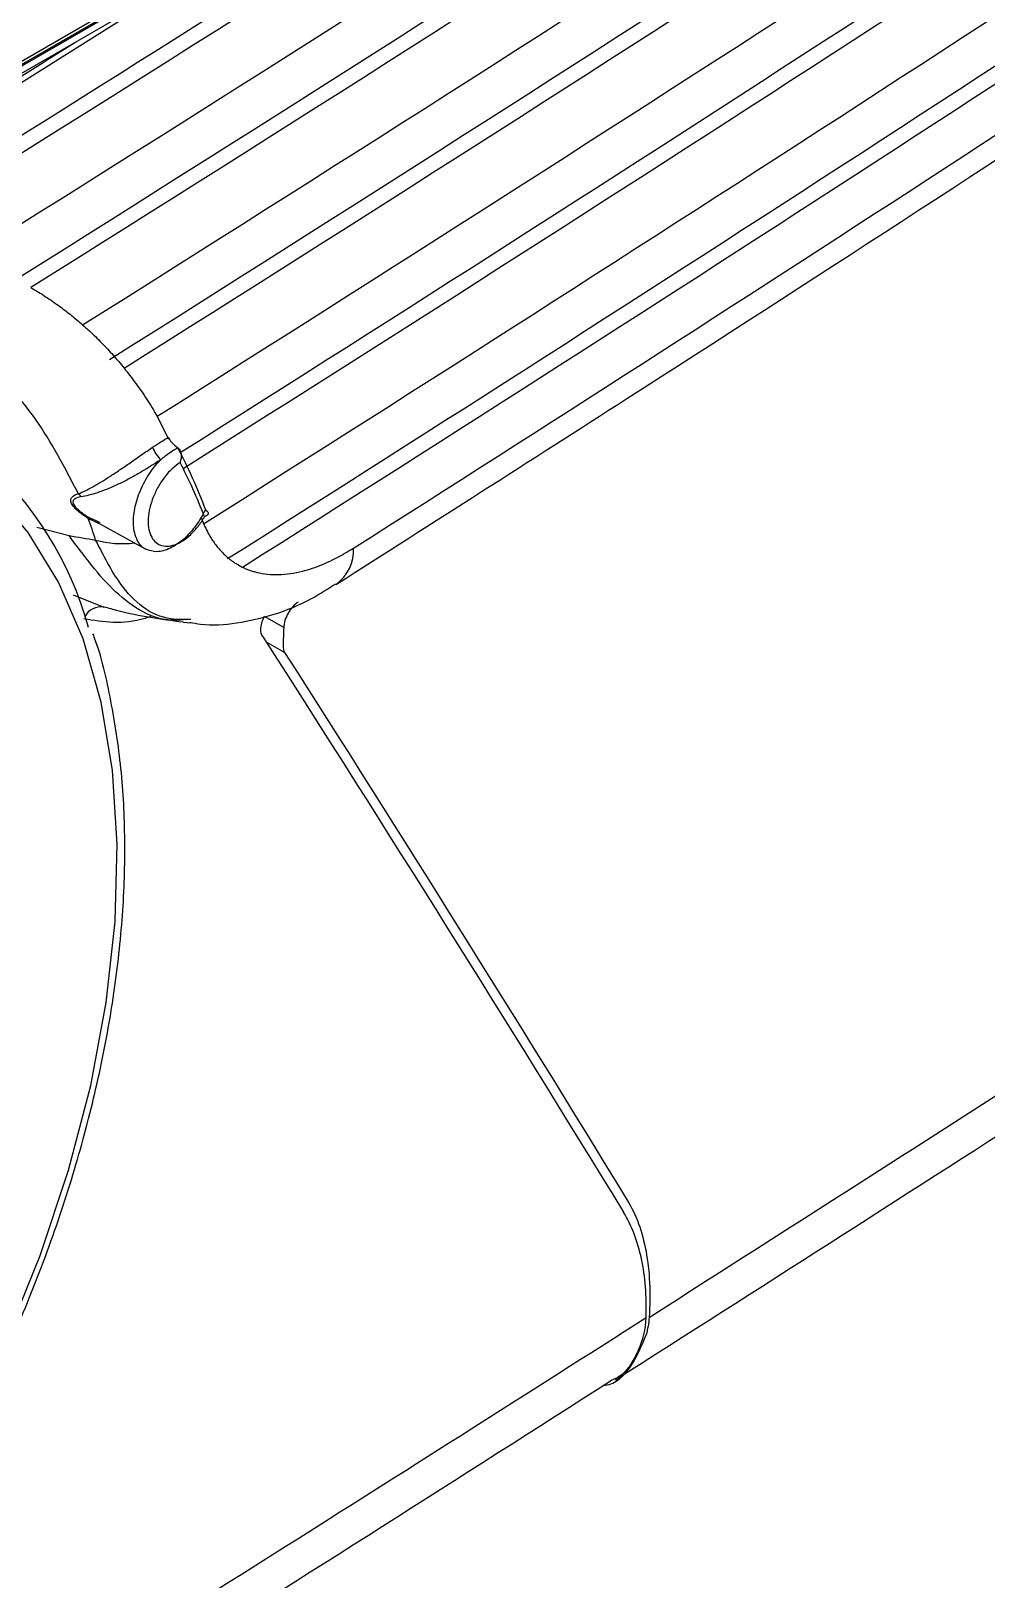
# Model space of a CAD drawing. Extents: x 14.8 to 109.8, y 1.6 to 86.6.
# Drawn here: x 80.176 to 81.557, y 65.895 to 68.132 of the extents above; entities that cross this region are included whole.
import ezdxf

# ---------------------------------------------------------------- set-up
doc = ezdxf.new("R2010")
doc.units = 0
doc.header["$MEASUREMENT"] = 0
doc.layers.add('OBJECT', color=7, linetype='CONTINUOUS')

msp = doc.modelspace()

# ---------------------------------------------------------------- linework, layer by layer
at = {"layer": 'OBJECT'}
for p, q in [((79.7024, 67.8053), (81.8002, 69.0163)), ((79.6873, 67.814), (81.5548, 68.8921)), ((81.5519, 68.8854), (79.6916, 67.8115)), ((81.5265, 68.8686), (79.6935, 67.8104)), ((80.3586, 67.575), (80.375, 67.542)), ((80.1845, 67.4145), (80.2312, 67.4025)), ((80.278, 67.4182), (80.2589, 67.4273)), ((80.2601, 67.4285), (80.2731, 67.4227)), ((80.2762, 67.4216), (80.2706, 67.4218)), ((80.2724, 67.4212), (80.3424, 67.3828)), ((80.4222, 67.4291), (80.4257, 67.4196)), ((80.2373, 67.3169), (80.2815, 67.2989)), ((80.3967, 67.2776), (80.4072, 67.2763)), ((80.5415, 67.2696), (80.5138, 67.2856)), ((80.5429, 67.2335), (80.5159, 67.2491)), ((81.0656, 66.2474), (81.0651, 66.2477))]:
    msp.add_line(p, q, dxfattribs=at)
at = {"layer": 'OBJECT', "flags": 128}
for points in [[(79.772, 67.8143), (80.1011, 68.0194), (80.4157, 68.2171)], [(79.973, 65.9292), (80.0165, 65.9997), (80.0818, 66.1179), (80.1397, 66.2391), (80.1894, 66.362), (80.2304, 66.4853), (80.2624, 66.6077), (80.2849, 66.7279), (80.2978, 66.8447), (80.3009, 66.9567), (80.2942, 67.0629), (80.2776, 67.162), (80.2515, 67.2531), (80.2161, 67.3351), (80.1718, 67.4072), (80.119, 67.4687), (80.0583, 67.5188), (79.9903, 67.5571), (79.9304, 67.5792)]]:
    msp.add_lwpolyline(points, dxfattribs=at)
at = {"layer": 'OBJECT'}
for centre, radius, start, end in [((27.6591, 151.7251), 98.8633, 301.937203, 303.593615), ((27.7259, 151.5202), 98.7405, 302.021236, 303.592446), ((27.8153, 151.1772), 98.5735, 302.136844, 303.588317), ((27.8387, 151.0146), 98.4865, 302.179092, 303.586439), ((27.8463, 151.026), 98.5139, 302.178498, 303.585466), ((27.2718, 152.3122), 99.5448, 301.941009, 303.085128), ((27.8703, 150.885), 98.4661, 302.212372, 303.582112), ((27.8882, 150.7301), 98.3877, 302.251731, 303.579294), ((27.8895, 150.751), 98.4264, 302.239633, 303.578285), ((27.9023, 150.6264), 98.3975, 302.261753, 303.573962), ((27.9231, 150.466), 98.312, 302.302848, 303.570293), ((27.9289, 150.4801), 98.3426, 302.302227, 303.569303), ((28.0153, 150.2671), 98.1793, 302.413915, 303.565954), ((79.7718, 67.1353), 0.5057, 15.3874, 81.2871), ((80.3987, 67.5479), 0.05, 200.6133, 225.5857), ((80.2342, 67.4506), 0.0162, 29.0225, 50.1381), ((80.2627, 67.4246), 0.00467, 123.8088, 144.495), ((80.3079, 67.5322), 0.1414, 254.2851, 277.2176), ((80.5811, 67.3816), 0.0615, 306.3429, 2.5965), ((80.277, 67.2734), 0.026, 79.9724, 152.2863)]:
    msp.add_arc(centre, radius, start, end, dxfattribs=at)
for points in [[(80.1548, 67.7732), (80.8922, 68.2356), (81.6179, 68.704), (82.332, 69.1784)], [(82.3533, 69.1661), (81.6392, 68.6917), (80.9134, 68.2233), (80.176, 67.7609)], [(80.3878, 67.5299), (80.3881, 67.5297), (80.3884, 67.5295), (80.3886, 67.5293)], [(80.3878, 67.5299), (80.4029, 67.5015), (80.4165, 67.4713), (80.4285, 67.4395)], [(80.427, 67.4297), (80.4164, 67.4571), (80.4046, 67.4833), (80.3916, 67.5082)], [(80.2696, 67.3961), (80.2662, 67.4068), (80.2627, 67.4172), (80.2589, 67.4273)], [(80.2312, 67.4025), (80.244, 67.4004), (80.2568, 67.3983), (80.2696, 67.3961)], [(80.5108, 67.2572), (80.6912, 66.9758), (80.8653, 66.6982), (81.0331, 66.4245)], [(80.5407, 67.2437), (80.5405, 67.2395), (80.5413, 67.236), (80.5429, 67.2335)], [(80.5429, 67.2335), (80.7138, 66.9662), (80.879, 66.7024), (81.0383, 66.4421)], [(81.0699, 66.2727), (81.3608, 66.4579), (81.6498, 66.6433), (81.9367, 66.8278)], [(81.0547, 66.2257), (81.0614, 66.24), (81.0651, 66.2555), (81.0656, 66.2723)], [(81.0699, 66.2727), (81.0693, 66.264), (81.0679, 66.2555), (81.0656, 66.2474)]]:
    msp.add_open_spline(points, degree=3, dxfattribs=at)
for points, knots in [([(80.6171, 67.3318), (80.7575, 67.4213), (81.1644, 67.6806), (81.7166, 68.0389), (82.1255, 68.3092), (82.2732, 68.4069)], [0, 0, 0, 0, 0.251607, 0.729614, 1, 1, 1, 1]), ([(79.7258, 67.7953), (79.8153, 67.8504), (79.9876, 67.9565), (80.1577, 68.0638), (80.2395, 68.1153)], [0, 0, 0, 0, 0.51958, 1, 1, 1, 1]), ([(80.176, 67.7609), (80.1796, 67.7588), (80.1868, 67.7546), (80.1973, 67.7478), (80.2077, 67.7408), (80.2202, 67.7319), (80.2347, 67.7209), (80.2454, 67.7117), (80.2508, 67.7071)], [0, 0, 0, 0, 0.135863, 0.271767, 0.407739, 0.543808, 0.772023, 1, 1, 1, 1]), ([(80.2446, 67.463), (80.2252, 67.5004), (80.1861, 67.576), (80.1088, 67.6564), (80.0477, 67.6909), (80.0205, 67.7063)], [0, 0, 0, 0, 0.351546, 0.710759, 1, 1, 1, 1]), ([(80.2508, 67.7071), (80.2539, 67.7043), (80.2602, 67.6988), (80.2692, 67.6901), (80.278, 67.6814), (80.2866, 67.6724), (80.2949, 67.6633), (80.3029, 67.654), (80.3081, 67.6477), (80.3107, 67.6445)], [0, 0, 0, 0, 0.146651, 0.291903, 0.435894, 0.578667, 0.720255, 0.860689, 1, 1, 1, 1]), ([(80.3107, 67.6445), (80.3136, 67.6409), (80.3193, 67.6337), (80.3276, 67.6225), (80.3357, 67.6111), (80.3436, 67.5994), (80.3512, 67.5874), (80.3561, 67.5791), (80.3586, 67.575)], [0, 0, 0, 0, 0.166764, 0.333437, 0.500057, 0.666665, 0.833299, 1, 1, 1, 1]), ([(80.3519, 67.5302), (80.356, 67.533), (80.3599, 67.5355), (80.3675, 67.5403), (80.3711, 67.5425), (80.3746, 67.5444)], [0, 0, 0, 0, 0.5, 0.5, 1, 1, 1, 1]), ([(80.3746, 67.5444), (80.3756, 67.5423), (80.3774, 67.5398), (80.382, 67.5346), (80.385, 67.5319), (80.3878, 67.5299)], [0, 0, 0, 0, 0.5, 0.5, 1, 1, 1, 1]), ([(80.2446, 67.463), (80.2511, 67.4655), (80.2579, 67.4689), (80.2692, 67.4752), (80.2731, 67.4774), (80.2813, 67.4824), (80.2857, 67.4851), (80.2947, 67.4909), (80.2994, 67.494), (80.3092, 67.5006), (80.3144, 67.5042), (80.3248, 67.5114), (80.3302, 67.5152), (80.3412, 67.5229), (80.3466, 67.5266), (80.3519, 67.5302)], [0, 0, 0, 0, 0.25, 0.25, 0.375, 0.375, 0.5, 0.5, 0.625, 0.625, 0.75, 0.75, 0.875, 0.875, 1, 1, 1, 1]), ([(80.3886, 67.5293), (80.3847, 67.5271), (80.3807, 67.5246), (80.3723, 67.5188), (80.3681, 67.5156), (80.3637, 67.5121)], [0, 0, 0, 0, 0.5, 0.5, 1, 1, 1, 1]), ([(80.3886, 67.5293), (80.3912, 67.5272), (80.3929, 67.5236), (80.3937, 67.5159), (80.393, 67.5118), (80.3916, 67.5082)], [0, 0, 0, 0, 0.5, 0.5, 1, 1, 1, 1]), ([(80.3637, 67.5121), (80.3529, 67.505), (80.3414, 67.4978), (80.3251, 67.4884), (80.3197, 67.4855), (80.3093, 67.4801), (80.3043, 67.4776), (80.2946, 67.4731), (80.2898, 67.4711), (80.2808, 67.4675), (80.2764, 67.4659), (80.2637, 67.4617), (80.2559, 67.4596), (80.2483, 67.4584)], [0, 0, 0, 0, 0.25, 0.25, 0.375, 0.375, 0.5, 0.5, 0.625, 0.625, 0.75, 0.75, 1, 1, 1, 1]), ([(80.3424, 67.3829), (80.3423, 67.3829), (80.3367, 67.3842), (80.331, 67.3928), (80.3247, 67.4081), (80.3234, 67.4284), (80.3285, 67.4546), (80.3397, 67.481), (80.3526, 67.5003), (80.3612, 67.5095), (80.3637, 67.5121)], [0, 0, 0, 0, 0.004677, 0.169653, 0.272886, 0.437919, 0.603007, 0.76813, 0.933248, 1, 1, 1, 1]), ([(80.3916, 67.5082), (80.3838, 67.5031), (80.3762, 67.4959), (80.3662, 67.4829), (80.3631, 67.4783), (80.3575, 67.4685), (80.355, 67.4634), (80.3509, 67.4531), (80.3492, 67.4479), (80.3468, 67.4376), (80.346, 67.4326), (80.3454, 67.4229), (80.3455, 67.4184), (80.3468, 67.41), (80.3479, 67.4061), (80.3509, 67.3993), (80.3529, 67.3964), (80.3575, 67.3918), (80.3602, 67.39), (80.3692, 67.3865), (80.3764, 67.3867), (80.3878, 67.3906), (80.3917, 67.3926), (80.3994, 67.3975), (80.4033, 67.4005), (80.4107, 67.4076), (80.4143, 67.4115), (80.421, 67.4201), (80.4242, 67.4248), (80.427, 67.4297)], [0, 0, 0, 0, 0.125, 0.125, 0.1875, 0.1875, 0.25, 0.25, 0.3125, 0.3125, 0.375, 0.375, 0.4375, 0.4375, 0.5, 0.5, 0.5625, 0.5625, 0.625, 0.625, 0.75, 0.75, 0.8125, 0.8125, 0.875, 0.875, 0.9375, 0.9375, 1, 1, 1, 1]), ([(80.2589, 67.4273), (80.2536, 67.4308), (80.2483, 67.4344), (80.2415, 67.4404), (80.2395, 67.4424), (80.2361, 67.4465), (80.2349, 67.4485), (80.2329, 67.4539), (80.234, 67.4567), (80.2381, 67.4607), (80.2411, 67.462), (80.2446, 67.463)], [0, 0, 0, 0, 0.25, 0.25, 0.375, 0.375, 0.5, 0.5, 0.75, 0.75, 1, 1, 1, 1]), ([(80.2483, 67.4584), (80.2451, 67.4579), (80.2421, 67.4572), (80.2387, 67.4551), (80.2378, 67.4543), (80.2367, 67.4521), (80.2366, 67.4507), (80.2377, 67.4474), (80.2389, 67.4456), (80.2422, 67.4419), (80.2441, 67.4401), (80.2505, 67.4348), (80.2553, 67.4315), (80.2601, 67.4285)], [0, 0, 0, 0, 0.25, 0.25, 0.375, 0.375, 0.5, 0.5, 0.625, 0.625, 0.75, 0.75, 1, 1, 1, 1]), ([(80.4283, 67.4396), (80.4241, 67.4321), (80.4153, 67.4161), (80.3971, 67.3964), (80.3772, 67.383), (80.3577, 67.3774), (80.3475, 67.3811), (80.3424, 67.3829)], [0, 0, 0, 0, 0.185252, 0.390481, 0.595647, 0.800745, 1, 1, 1, 1]), ([(80.4285, 67.4395), (80.4314, 67.4378), (80.4326, 67.4357), (80.4317, 67.4321), (80.4298, 67.4306), (80.427, 67.4297)], [0, 0, 0, 0, 0.5, 0.5, 1, 1, 1, 1]), ([(80.4257, 67.4196), (80.4267, 67.4174), (80.4287, 67.413), (80.432, 67.4066), (80.4357, 67.4001), (80.4398, 67.3938), (80.4443, 67.3876), (80.4493, 67.3816), (80.4547, 67.3759), (80.4607, 67.3705), (80.4671, 67.3655), (80.4741, 67.3609), (80.4792, 67.3583), (80.4817, 67.3569)], [0, 0, 0, 0, 0.075453, 0.154007, 0.235787, 0.320892, 0.409165, 0.500398, 0.594378, 0.691167, 0.790915, 0.89379, 1, 1, 1, 1]), ([(80.3964, 67.2806), (80.3909, 67.2803), (80.3558, 67.2782), (80.2953, 67.3154), (80.2526, 67.3735), (80.2312, 67.4025)], [0, 0, 0, 0, 0.0834816, 0.5417409, 1, 1, 1, 1]), ([(80.4074, 67.2814), (80.3976, 67.2811), (80.3565, 67.28), (80.3075, 67.3211), (80.2809, 67.3739), (80.2696, 67.3961)], [0, 0, 0, 0, 0.153649, 0.642122, 1, 1, 1, 1]), ([(80.4817, 67.3569), (80.4834, 67.3561), (80.4868, 67.3545), (80.492, 67.3525), (80.4974, 67.3508), (80.5108, 67.3471), (80.5338, 67.3448), (80.5614, 67.3488), (80.5829, 67.3551), (80.5975, 67.3606), (80.6123, 67.3672), (80.6273, 67.3751), (80.6374, 67.3813), (80.6425, 67.3844)], [0, 0, 0, 0, 0.039449, 0.078931, 0.118479, 0.158129, 0.368677, 0.578916, 0.663202, 0.747119, 0.831, 0.915183, 1, 1, 1, 1]), ([(80.406, 67.2773), (80.4111, 67.2762), (80.4334, 67.2719), (80.4746, 67.2752), (80.5286, 67.2876), (80.5764, 67.3069), (80.6053, 67.3256), (80.6169, 67.333)], [0, 0, 0, 0, 0.071973, 0.310694, 0.562361, 0.825006, 1, 1, 1, 1]), ([(80.281, 67.2999), (80.2879, 67.298), (80.326, 67.2871), (80.3645, 67.282), (80.396, 67.2777)], [0, 0, 0, 0, 0.1816029, 1, 1, 1, 1]), ([(80.5624, 67.3065), (80.5598, 67.3048), (80.5571, 67.3025), (80.5522, 67.297), (80.5499, 67.2938), (80.5441, 67.2836), (80.5417, 67.276), (80.5415, 67.2696)], [0, 0, 0, 0, 0.25, 0.25, 0.5, 0.5, 1, 1, 1, 1]), ([(80.3499, 67.2858), (80.347, 67.2848), (80.3113, 67.2726), (80.2805, 67.2776), (80.2523, 67.2822)], [0, 0, 0, 0, 0.081741, 1, 1, 1, 1]), ([(80.5108, 67.2572), (80.5099, 67.2591), (80.5082, 67.2629), (80.5086, 67.2712), (80.5104, 67.2791), (80.5128, 67.2837), (80.5137, 67.2854)], [0, 0, 0, 0, 0.281919, 0.563852, 0.845425, 1, 1, 1, 1]), ([(79.9642, 65.9038), (79.9703, 65.9127), (80.0006, 65.9569), (80.0496, 66.0411), (80.1101, 66.1552), (80.1631, 66.2721), (80.2089, 66.3902), (80.2468, 66.5086), (80.2764, 66.6261), (80.2975, 66.7417), (80.3098, 66.8543), (80.3132, 66.963), (80.3078, 67.0669), (80.2925, 67.164), (80.2782, 67.2287), (80.2665, 67.2585), (80.2656, 67.2606)], [0, 0, 0, 0, 0.020366, 0.101345, 0.182324, 0.263311, 0.344315, 0.425347, 0.506415, 0.587529, 0.668696, 0.749919, 0.831191, 0.912492, 0.993757, 1, 1, 1, 1]), ([(80.5415, 67.2696), (80.5414, 67.2653), (80.5412, 67.261), (80.5409, 67.2523), (80.5408, 67.248), (80.5407, 67.2437)], [0, 0, 0, 0, 0.5, 0.5, 1, 1, 1, 1]), ([(81.0214, 66.1824), (81.2274, 66.3139), (81.5186, 66.4998), (81.8059, 66.6845), (81.8899, 66.7386)], [0, 0, 0, 0, 0.707505, 1, 1, 1, 1]), ([(81.0383, 66.4421), (81.0511, 66.4213), (81.0601, 66.3966), (81.0681, 66.3539), (81.0698, 66.3387), (81.0713, 66.3068), (81.0711, 66.2901), (81.0699, 66.2727)], [0, 0, 0, 0, 0.5, 0.5, 0.75, 0.75, 1, 1, 1, 1]), ([(81.0656, 66.2723), (81.0666, 66.3034), (81.0643, 66.3316), (81.0562, 66.3699), (81.0526, 66.382), (81.044, 66.4046), (81.0389, 66.415), (81.0331, 66.4245)], [0, 0, 0, 0, 0.5, 0.5, 0.75, 0.75, 1, 1, 1, 1]), ([(79.9706, 65.5831), (79.9967, 65.5992), (80.3662, 65.8278), (80.7287, 66.0582), (81.0656, 66.2723)], [0, 0, 0, 0, 0.070646, 1, 1, 1, 1]), ([(81.004, 66.1744), (81.0048, 66.1745), (81.0213, 66.176), (81.0457, 66.1993), (81.0591, 66.2315), (81.0656, 66.2474)], [0, 0, 0, 0, 0.0234234, 0.5183596, 1, 1, 1, 1]), ([(81.0547, 66.2257), (81.0537, 66.2238), (81.0449, 66.2061), (81.0336, 66.1878), (81.0181, 66.1828), (81.0173, 66.1826)], [0, 0, 0, 0, 0.106387, 0.95769, 1, 1, 1, 1]), ([(79.9893, 65.5352), (80.1096, 65.6099), (80.4555, 65.8247), (80.7955, 66.0414), (81.0172, 66.1828)], [0, 0, 0, 0, 0.347785, 1, 1, 1, 1])]:
    msp.add_open_spline(points, degree=3, knots=knots, dxfattribs=at)

doc.saveas('drawing.dxf')
